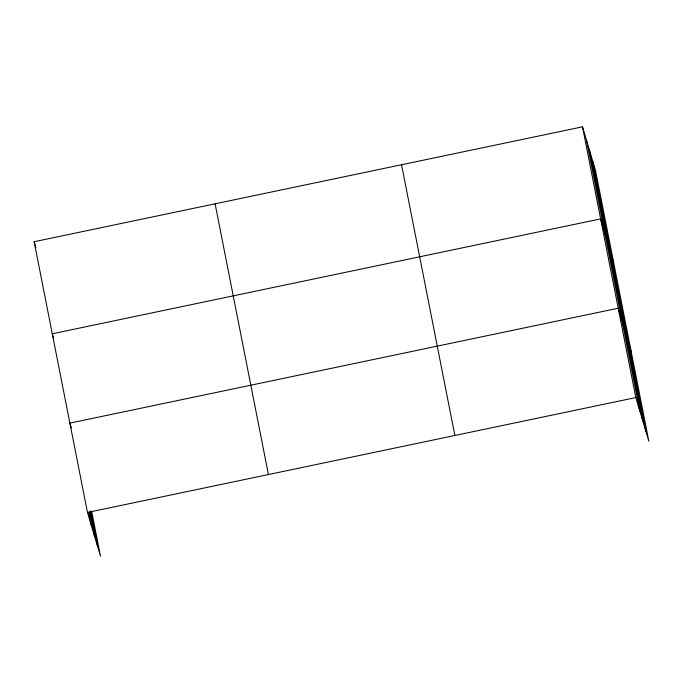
<?xml version="1.0" encoding="UTF-8"?>
<svg xmlns="http://www.w3.org/2000/svg" width="683" height="683" viewBox="0 0 683 683"><rect width="100%" height="100%" fill="white"/><g stroke="black" fill="none" stroke-linecap="round" stroke-linejoin="round"><path stroke-width="1.02" d="M91.701 511.49L100.503 556.167L87.475 512.463L34.15 241.731L582.497 126.833L595.525 170.537L648.85 441.269L635.822 397.566L582.497 126.833M87.475 512.463L635.822 397.566M613.658 262.588L600.63 218.884L52.284 333.782L53.709 338.563M631.254 351.924L618.226 308.221L69.879 423.119L71.305 427.899M34.15 241.731L35.858 247.468M592.545 160.539L645.87 431.263M589.472 150.226L642.797 420.959M586.484 140.228L639.809 410.953M401.544 164.748L454.869 435.481M215.102 203.816L268.428 474.548M90.566 510.841L97.524 546.161M89.746 511.96L94.45 535.856M88.807 512.344L91.471 525.85"/></g></svg>
